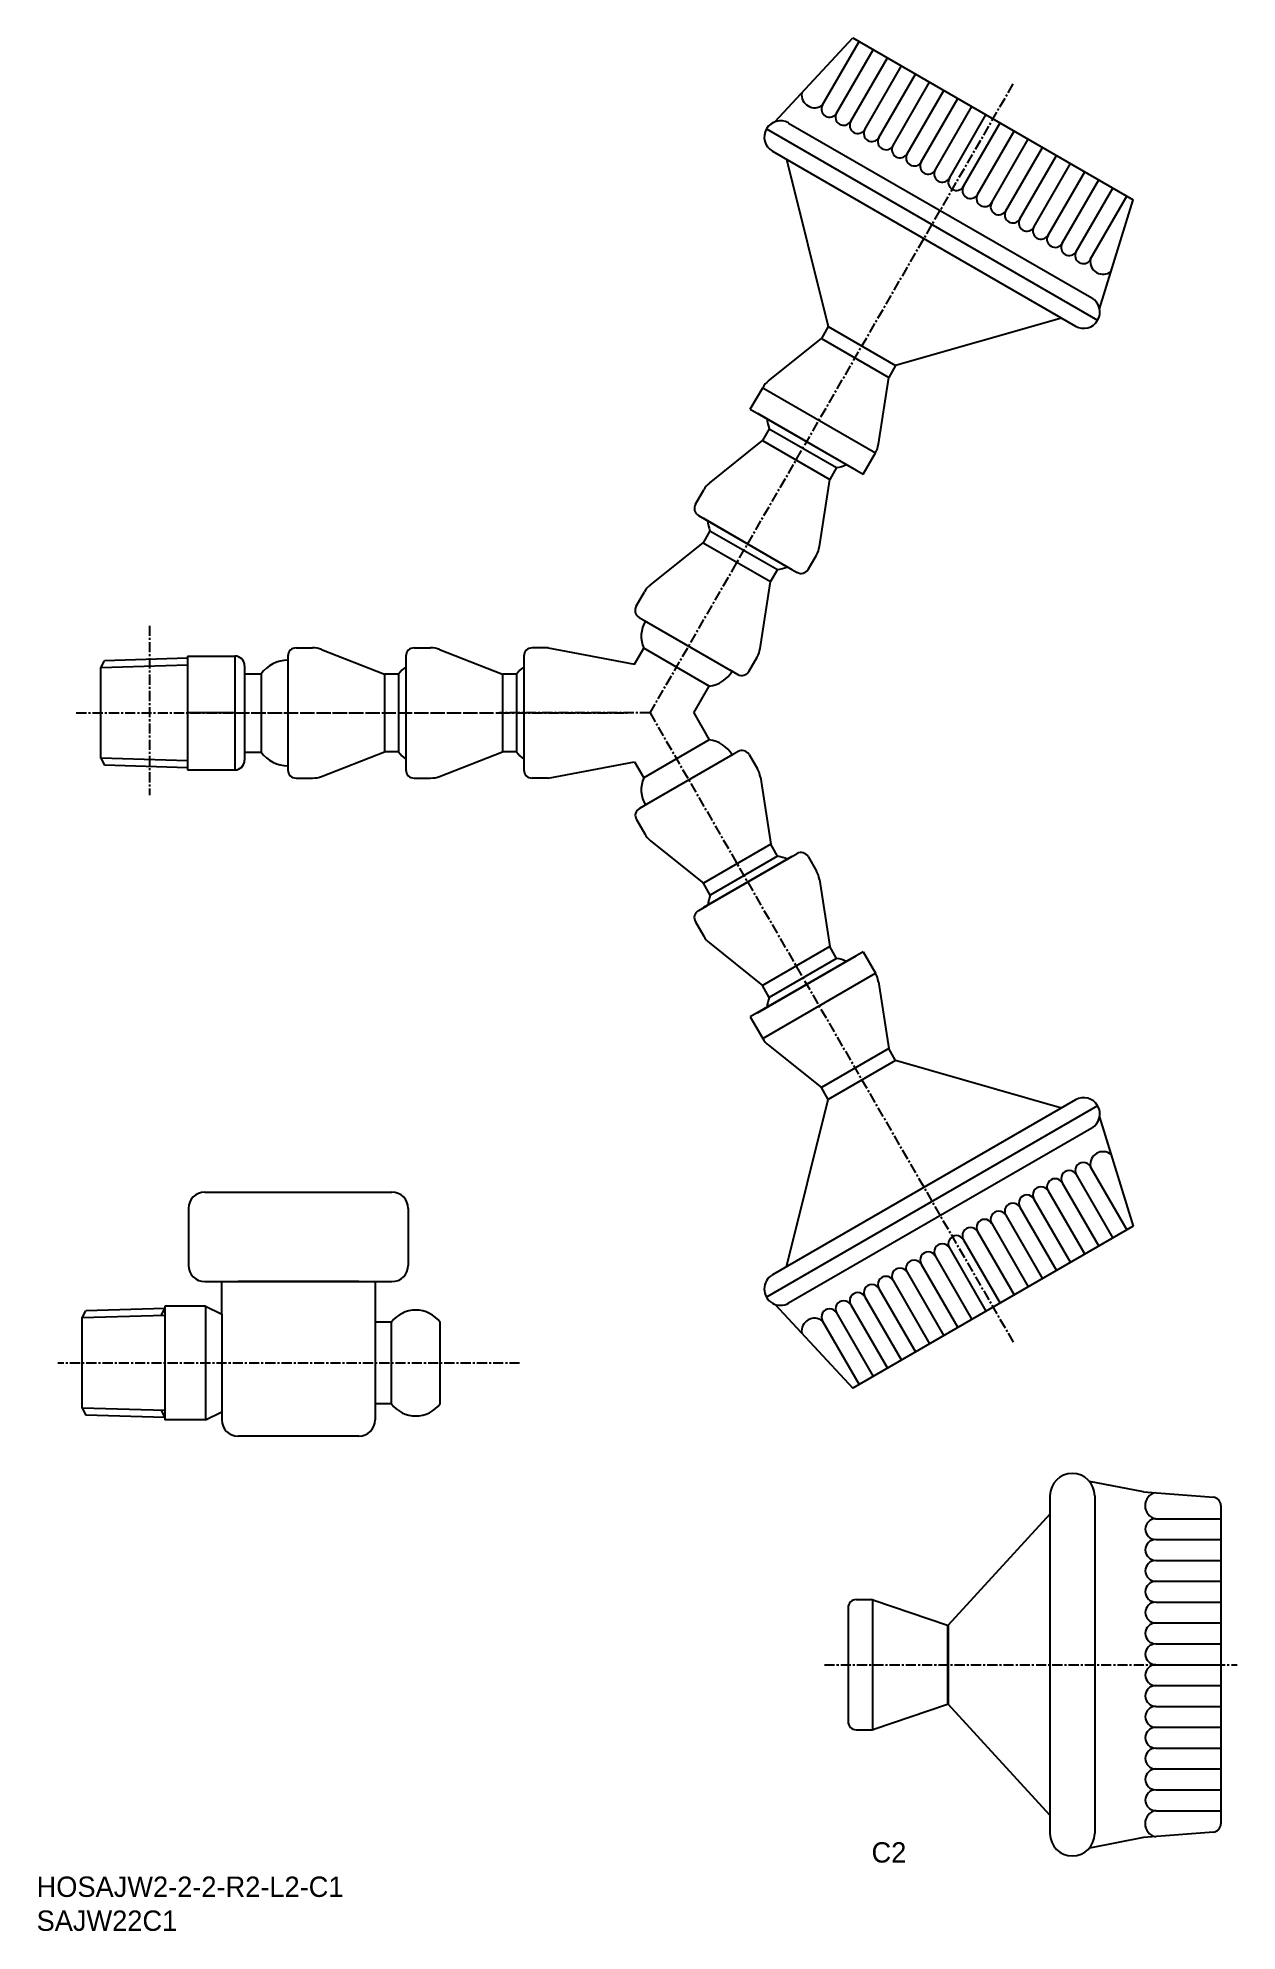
# Model space of a CAD drawing. Extents: x 338 to 486, y 315 to 547.
import ezdxf

# ---------------------------------------------------------------- set-up
doc = ezdxf.new("R2010")
doc.units = 0
doc.linetypes.add('CENTER', pattern=[2, 1.25, -0.25, 0.25, -0.25])
doc.layers.get('0').update_dxf_attribs({"linetype": 'CONTINUOUS'})
doc.layers.add('CENTER', color=1, linetype='CENTER')

msp = doc.modelspace()

# ---------------------------------------------------------------- linework, layer by layer
at = {"color": 7, "linetype": 'CONTINUOUS'}
for p, q in [((429.1, 537.17), (438.63, 547.46)), ((434.91, 539.22), (439.41, 547.01)), ((436.64, 538.22), (441.14, 546.01)), ((436.64, 538.22), (441.14, 546.01)), ((438.37, 537.22), (442.87, 545.01)), ((438.37, 537.22), (442.87, 545.01)), ((438.37, 537.22), (442.87, 545.01)), ((440.1, 536.22), (444.6, 544.01)), ((440.1, 536.22), (444.6, 544.01)), ((441.83, 535.22), (446.33, 543.01)), ((441.83, 535.22), (446.33, 543.01)), ((443.57, 534.22), (448.07, 542.01)), ((443.57, 534.22), (448.07, 542.01)), ((445.3, 533.22), (449.8, 541.01)), ((445.3, 533.22), (449.8, 541.01)), ((447.03, 532.22), (451.53, 540.01)), ((447.03, 532.22), (451.53, 540.01)), ((448.76, 531.22), (453.26, 539.01)), ((448.76, 531.22), (453.26, 539.01)), ((450.49, 530.22), (454.99, 538.01)), ((450.49, 530.22), (454.99, 538.01)), ((452.23, 529.22), (456.73, 537.01)), ((452.23, 529.22), (456.73, 537.01)), ((452.23, 529.22), (456.73, 537.01)), ((453.96, 528.22), (458.46, 536.01)), ((453.96, 528.22), (458.46, 536.01)), ((455.69, 527.22), (460.19, 535.01)), ((455.69, 527.22), (460.19, 535.01)), ((457.42, 526.22), (461.92, 534.01)), ((457.42, 526.22), (461.92, 534.01)), ((459.15, 525.22), (463.65, 533.01)), ((459.15, 525.22), (463.65, 533.01)), ((430.47, 532.54), (435.61, 512)), ((460.89, 524.22), (465.39, 532.01)), ((460.89, 524.22), (465.39, 532.01)), ((462.62, 523.22), (467.12, 531.01)), ((462.62, 523.22), (467.12, 531.01)), ((464.35, 522.22), (468.85, 530.01)), ((464.35, 522.22), (468.85, 530.01)), ((464.35, 522.22), (468.85, 530.01)), ((466.08, 521.22), (470.58, 529.01)), ((466.08, 521.22), (470.58, 529.01)), ((467.81, 520.22), (472.31, 528.01)), ((468.94, 514.17), (473.09, 527.56)), ((464.25, 513.04), (443.89, 507.22)), ((427.55, 504.48), (441.41, 496.48)), ((401.21, 472.51), (399.21, 472.51)), ((401.21, 472.51), (411.8, 470.51)), ((411.8, 470.51), (412.93, 472.46)), ((420.99, 467.81), (412.93, 472.46)), ((346.21, 470.04), (346.66, 470.91)), ((346.21, 458.97), (346.21, 470.04)), ((356.89, 471.23), (346.66, 470.91)), ((398.21, 471.51), (398.21, 457.51)), ((363.89, 469.31), (365.91, 469.31)), ((419.08, 464.51), (420.99, 467.81)), ((419.08, 464.51), (420.99, 461.2)), ((420.99, 461.2), (412.93, 456.55)), ((346.21, 458.97), (346.66, 458.1)), ((363.89, 459.71), (365.91, 459.71)), ((401.21, 456.51), (411.8, 458.51)), ((411.8, 458.51), (412.93, 456.55)), ((356.89, 457.78), (346.66, 458.1)), ((401.21, 456.51), (399.21, 456.51)), ((427.55, 424.53), (441.41, 432.53)), ((464.25, 415.97), (443.89, 421.8)), ((430.47, 396.47), (435.61, 417.01)), ((468.94, 414.85), (473.09, 401.45)), ((466.08, 407.79), (470.58, 400)), ((466.08, 407.79), (470.58, 400)), ((467.81, 408.79), (472.31, 401)), ((359, 405.64), (382, 405.64)), ((460.89, 404.79), (465.39, 397)), ((460.89, 404.79), (465.39, 397)), ((462.62, 405.79), (467.12, 398)), ((462.62, 405.79), (467.12, 398)), ((464.35, 406.79), (468.85, 399)), ((464.35, 406.79), (468.85, 399)), ((464.35, 406.79), (468.85, 399)), ((357, 403.64), (357, 396.64)), ((384, 403.64), (384, 396.64)), ((457.42, 402.79), (461.92, 395)), ((457.42, 402.79), (461.92, 395)), ((459.15, 403.79), (463.65, 396)), ((459.15, 403.79), (463.65, 396)), ((453.96, 400.79), (458.46, 393)), ((453.96, 400.79), (458.46, 393)), ((455.69, 401.79), (460.19, 394)), ((455.69, 401.79), (460.19, 394)), ((448.76, 397.79), (453.26, 390)), ((448.76, 397.79), (453.26, 390)), ((450.49, 398.79), (454.99, 391)), ((450.49, 398.79), (454.99, 391)), ((450.49, 398.79), (454.99, 391)), ((452.23, 399.79), (456.73, 392)), ((452.23, 399.79), (456.73, 392)), ((445.3, 395.79), (449.8, 388)), ((445.3, 395.79), (449.8, 388)), ((447.03, 396.79), (451.53, 389)), ((447.03, 396.79), (451.53, 389)), ((359, 394.64), (382, 394.64)), ((361.09, 390.64), (361.09, 394.64)), ((377.92, 394.64), (363.09, 394.64)), ((379.92, 394.64), (379.92, 377.64)), ((441.83, 393.79), (446.33, 386)), ((441.83, 393.79), (446.33, 386)), ((443.57, 394.79), (448.07, 387)), ((443.57, 394.79), (448.07, 387)), ((343.92, 390.18), (344.38, 391.05)), ((354.09, 391.35), (344.38, 391.05)), ((354.09, 391.64), (354.09, 377.64)), ((359.09, 391.64), (354.09, 391.64)), ((359.09, 391.64), (359.09, 377.64)), ((359.09, 391.64), (361.09, 390.64)), ((429.1, 391.85), (438.63, 381.55)), ((438.37, 391.79), (442.87, 384)), ((438.37, 391.79), (442.87, 384)), ((438.37, 391.79), (442.87, 384)), ((440.1, 392.79), (444.6, 385)), ((440.1, 392.79), (444.6, 385)), ((343.92, 379.11), (343.92, 390.18)), ((361.09, 390.64), (361.09, 378.64)), ((381.92, 389.64), (379.92, 389.64)), ((381.92, 379.64), (381.92, 389.64)), ((387.92, 379.64), (387.92, 389.64)), ((434.91, 389.79), (439.41, 382)), ((436.64, 390.79), (441.14, 383)), ((436.64, 390.79), (441.14, 383)), ((381.92, 379.64), (379.92, 379.64)), ((343.92, 379.11), (344.38, 378.24)), ((354.09, 377.93), (344.38, 378.24)), ((359.09, 377.64), (354.09, 377.64)), ((359.09, 377.64), (361.09, 378.64)), ((361.09, 378.64), (361.09, 377.64)), ((377.92, 375.64), (363.09, 375.64))]:
    msp.add_line(p, q, dxfattribs=at)
for p, q in [((438.63, 547.46), (473.09, 527.56)), ((428.01, 536.27), (468.71, 512.77)), ((430.74, 537), (467.98, 515.5)), ((428.74, 533.54), (465.98, 512.04)), ((435.61, 512), (434.76, 510.53)), ((435.61, 512), (443.89, 507.22)), ((435.61, 512), (443.89, 507.22)), ((428.27, 505.32), (434.76, 510.53)), ((434.76, 510.53), (443.04, 505.74)), ((443.89, 507.22), (443.04, 505.74)), ((441.77, 497.52), (443.04, 505.74)), ((426.03, 501.85), (427.55, 504.48)), ((426.03, 501.85), (439.89, 493.85)), ((426.9, 501.35), (439.02, 494.35)), ((426.9, 501.35), (439.02, 494.35)), ((421.02, 492.76), (427.51, 497.97)), ((428.36, 499.44), (427.51, 497.97)), ((427.51, 497.97), (435.79, 493.19)), ((428.36, 499.44), (436.64, 494.66)), ((428.36, 499.44), (436.64, 494.66)), ((439.89, 493.85), (441.41, 496.48)), ((434.52, 484.96), (435.79, 493.19)), ((436.64, 494.66), (435.79, 493.19)), ((419.28, 490.16), (420.3, 491.92)), ((419.65, 488.79), (430.78, 482.36)), ((421.07, 486.91), (420.22, 485.43)), ((420.28, 488.43), (431.14, 482.16)), ((421.07, 486.91), (429.36, 482.12)), ((421.07, 486.91), (429.36, 482.12)), ((413.73, 480.22), (420.22, 485.43)), ((420.22, 485.43), (428.51, 480.65)), ((433.14, 482.16), (434.16, 483.92)), ((429.36, 482.12), (428.51, 480.65)), ((430.78, 482.36), (431.77, 481.79)), ((412, 477.62), (413.02, 479.38)), ((427.24, 472.43), (428.51, 480.65)), ((412.36, 476.25), (423.5, 469.83)), ((412.99, 475.89), (423.86, 469.62)), ((370.21, 472.51), (372.25, 472.51)), ((373.33, 472.3), (381.09, 469.29)), ((384.71, 472.51), (386.75, 472.51)), ((387.83, 472.3), (395.59, 469.29)), ((356.89, 471.51), (356.89, 457.51)), ((356.89, 471.51), (356.89, 457.51)), ((356.89, 471.51), (362.69, 471.51)), ((362.69, 471.51), (362.69, 457.51)), ((363.89, 470.31), (363.89, 458.71)), ((369.21, 471.51), (369.21, 458.65)), ((369.21, 470.78), (369.21, 458.23)), ((383.71, 471.51), (383.71, 458.65)), ((383.71, 470.78), (383.71, 458.23)), ((425.85, 469.62), (426.87, 471.38)), ((365.91, 469.31), (365.91, 459.71)), ((381.09, 469.29), (381.09, 459.72)), ((382.79, 469.29), (381.09, 469.29)), ((382.79, 469.29), (382.79, 459.72)), ((382.79, 469.29), (382.79, 459.72)), ((395.59, 469.29), (395.59, 459.72)), ((397.29, 469.29), (395.59, 469.29)), ((397.29, 469.29), (397.29, 459.72)), ((397.29, 469.29), (397.29, 459.72)), ((423.5, 469.83), (424.49, 469.25)), ((362.69, 464.51), (356.89, 464.51)), ((369.21, 458.65), (369.21, 457.51)), ((373.33, 456.71), (381.09, 459.72)), ((382.79, 459.72), (381.09, 459.72)), ((383.71, 458.65), (383.71, 457.51)), ((387.83, 456.71), (395.59, 459.72)), ((397.29, 459.72), (395.59, 459.72)), ((423.89, 459.42), (413.03, 453.14)), ((424.52, 459.78), (413.39, 453.35)), ((425.89, 459.41), (426.91, 457.65)), ((356.89, 457.51), (362.69, 457.51)), ((370.21, 456.51), (372.25, 456.51)), ((384.71, 456.51), (386.75, 456.51)), ((427.27, 456.61), (428.54, 448.38)), ((412.03, 451.41), (413.05, 449.65)), ((413.39, 453.35), (412.4, 452.78)), ((413.77, 448.81), (420.26, 443.6)), ((428.54, 448.38), (420.26, 443.6)), ((431.14, 446.86), (420.28, 440.59)), ((431.77, 447.22), (420.64, 440.79)), ((429.39, 446.91), (421.11, 442.13)), ((429.39, 446.91), (421.11, 442.13)), ((429.39, 446.91), (428.54, 448.38)), ((433.14, 446.86), (434.16, 445.09)), ((421.11, 442.13), (420.26, 443.6)), ((434.52, 444.05), (435.79, 435.83)), ((420.64, 440.79), (419.65, 440.22)), ((419.28, 438.86), (420.3, 437.09)), ((421.02, 436.25), (427.51, 431.04)), ((439.89, 435.16), (426.03, 427.16)), ((435.79, 435.83), (427.51, 431.04)), ((436.64, 434.35), (435.79, 435.83)), ((439.89, 435.16), (441.41, 432.53)), ((426.9, 427.66), (439.02, 434.66)), ((426.9, 427.66), (439.02, 434.66)), ((426.9, 427.66), (439.02, 434.66)), ((426.9, 427.66), (439.02, 434.66)), ((438.39, 434.3), (427.53, 428.03)), ((436.64, 434.35), (428.36, 429.57)), ((436.64, 434.35), (428.36, 429.57)), ((428.36, 429.57), (427.51, 431.04)), ((441.77, 431.49), (443.04, 423.27)), ((426.03, 427.16), (427.55, 424.53)), ((428.27, 423.69), (434.76, 418.48)), ((443.04, 423.27), (434.76, 418.48)), ((443.89, 421.8), (435.61, 417.01)), ((443.89, 421.8), (435.61, 417.01)), ((443.89, 421.8), (443.04, 423.27)), ((465.98, 416.97), (428.74, 395.47)), ((435.61, 417.01), (434.76, 418.48)), ((468.71, 416.24), (428.01, 392.74)), ((467.98, 413.51), (430.74, 392.01)), ((473.09, 401.45), (438.63, 381.55)), ((474.35, 368.82), (467.7, 370.1)), ((462.85, 368.32), (462.85, 326.82)), ((468.35, 368.32), (468.35, 326.82)), ((474.35, 368.82), (482.93, 368.14)), ((462.85, 366.07), (450.35, 352.42)), ((475.85, 365.51), (483.85, 365.51)), ((483.85, 367.15), (483.85, 328)), ((475.85, 362.95), (483.85, 362.95)), ((475.85, 360.38), (483.85, 360.38)), ((475.85, 357.82), (483.85, 357.82)), ((438.05, 354.57), (438.05, 340.57)), ((438.05, 354.57), (438.05, 340.57)), ((438.05, 354.57), (438.05, 340.57)), ((438.05, 354.57), (438.05, 340.57)), ((438.05, 354.57), (438.05, 340.57)), ((438.05, 354.57), (438.05, 340.57)), ((438.05, 354.57), (438.05, 340.57)), ((438.05, 354.57), (438.05, 340.57)), ((439.05, 355.57), (440.89, 355.57)), ((441.05, 355.57), (441.05, 339.57)), ((441.21, 355.52), (450.25, 352.42)), ((475.85, 355.26), (483.85, 355.26)), ((450.25, 352.42), (450.25, 342.72)), ((450.25, 352.42), (450.35, 352.42)), ((450.35, 352.42), (450.35, 342.72)), ((475.85, 352.7), (483.85, 352.7)), ((475.85, 350.13), (483.85, 350.13)), ((475.85, 347.57), (483.85, 347.57)), ((475.85, 345.01), (483.85, 345.01)), ((441.21, 339.63), (450.25, 342.72)), ((450.25, 342.72), (450.35, 342.72)), ((462.85, 329.07), (450.35, 342.72)), ((475.85, 342.45), (483.85, 342.45)), ((475.85, 339.88), (483.85, 339.88)), ((439.05, 339.57), (440.89, 339.57)), ((475.85, 337.32), (483.85, 337.32)), ((475.85, 334.76), (483.85, 334.76)), ((475.85, 332.2), (483.85, 332.2)), ((475.85, 329.63), (483.85, 329.63)), ((474.35, 326.32), (467.7, 325.04)), ((482.93, 327), (474.35, 326.32))]:
    msp.add_line(p, q)
at = {"color": 3, "linetype": 'CONTINUOUS'}
for p, q in [((356.89, 470.37), (346.21, 470.04)), ((356.89, 458.64), (346.21, 458.97)), ((353.63, 390.48), (354.09, 391.35)), ((354.09, 390.49), (343.92, 390.18)), ((354.09, 378.79), (343.92, 379.11)), ((353.63, 378.8), (354.09, 377.93))]:
    msp.add_line(p, q, dxfattribs=at)
at = {"color": 7, "linetype": 'CONTINUOUS'}
for centre, radius, start, end in [((433.92, 540.46), 1.58, 171.5455, 308.4545), ((435.77, 538.72), 1, 150, 330), ((437.5, 537.72), 1, 150, 330), ((429.74, 535.27), 2, 60, 240), ((439.24, 536.72), 1, 150, 330), ((440.97, 535.72), 1, 150, 330), ((442.7, 534.72), 1, 150, 330), ((444.43, 533.72), 1, 150, 330), ((446.16, 532.72), 1, 150, 330), ((447.9, 531.72), 1, 150, 330), ((449.63, 530.72), 1, 150, 330), ((451.36, 529.72), 1, 150, 330), ((453.09, 528.72), 1, 150, 330), ((454.82, 527.72), 1, 150, 330), ((456.56, 526.72), 1, 150, 330), ((458.29, 525.72), 1, 150, 330), ((460.02, 524.72), 1, 150, 330), ((461.75, 523.72), 1, 150, 330), ((463.48, 522.72), 1, 150, 330), ((465.22, 521.72), 1, 150, 330), ((466.95, 520.72), 1, 150, 330), ((469.38, 519.99), 1.58, 171.5455, 308.4545), ((466.98, 513.77), 2, 240, 60), ((432.59, 501.11), 4.55, 185.4351, 201.4281), ((435.97, 499.16), 4.55, 278.5719, 294.5649), ((425.31, 488.57), 4.55, 185.4351, 201.4281), ((428.68, 486.62), 4.55, 278.5719, 294.5649), ((416.38, 473.93), 3.75, 150, 203.1301), ((399.21, 471.51), 1, 90, 180), ((369.21, 466.95), 4.05, 90, 144.5107), ((386.35, 466.45), 4.55, 125.4351, 141.4281), ((400.85, 466.45), 4.55, 125.4351, 141.4281), ((420.54, 471.53), 3.75, 276.8699, 330), ((420.54, 457.48), 3.75, 30, 83.1301), ((369.21, 462.06), 4.05, 215.4893, 270), ((386.35, 462.56), 4.55, 218.5719, 234.5649), ((400.85, 462.56), 4.55, 218.5719, 234.5649), ((399.21, 457.51), 1, 180, 270), ((416.38, 455.08), 3.75, 156.8699, 210), ((428.72, 442.41), 4.55, 65.4351, 81.4281), ((425.34, 440.46), 4.55, 158.5719, 174.5649), ((435.97, 429.85), 4.55, 65.4351, 81.4281), ((432.59, 427.9), 4.55, 158.5719, 174.5649), ((466.98, 415.24), 2, 300, 120), ((469.38, 409.03), 1.58, 51.5455, 188.4545), ((463.48, 406.29), 1, 30, 210), ((465.22, 407.29), 1, 30, 210), ((466.95, 408.29), 1, 30, 210), ((359, 403.64), 2, 90, 180), ((382, 403.64), 2, 0, 90), ((460.02, 404.29), 1, 30, 210), ((461.75, 405.29), 1, 30, 210), ((456.56, 402.29), 1, 30, 210), ((458.29, 403.29), 1, 30, 210), ((451.36, 399.29), 1, 30, 210), ((453.09, 400.29), 1, 30, 210), ((454.82, 401.29), 1, 30, 210), ((447.9, 397.29), 1, 30, 210), ((449.63, 398.29), 1, 30, 210), ((359, 396.64), 2, 180, 270), ((382, 396.64), 2, 270, 0), ((429.74, 393.74), 2, 120, 300), ((444.43, 395.29), 1, 30, 210), ((446.16, 396.29), 1, 30, 210), ((439.24, 392.29), 1, 30, 210), ((440.97, 393.29), 1, 30, 210), ((442.7, 394.29), 1, 30, 210), ((384.92, 387.39), 3.75, 36.8699, 143.1301), ((435.77, 390.29), 1, 30, 210), ((437.5, 391.29), 1, 30, 210), ((433.92, 388.56), 1.58, 51.5455, 188.4545), ((384.92, 381.89), 3.75, 216.8699, 323.1301), ((363.09, 377.64), 2, 180, 270), ((377.92, 377.64), 2, 270, 0)]:
    msp.add_arc(centre, radius, start, end, dxfattribs=at)
for centre, radius, start, end in [((430.15, 502.98), 3, 128.7832, 150), ((438.81, 497.98), 3, 330, 351.2168), ((422.9, 490.42), 3, 128.7832, 150), ((420.15, 489.66), 1, 150, 240), ((431.56, 485.42), 3, 330, 351.2168), ((432.27, 482.66), 1, 240, 330), ((415.61, 477.88), 3, 128.7832, 150), ((412.86, 477.12), 1, 150, 240), ((370.21, 471.51), 1, 90, 180), ((372.25, 469.51), 3, 68.7832, 90), ((384.71, 471.51), 1, 90, 180), ((386.75, 469.51), 3, 68.7832, 90), ((424.27, 472.88), 3, 330, 351.2168), ((362.69, 470.31), 1.2, 0, 90), ((424.99, 470.12), 1, 240, 330), ((362.69, 458.71), 1.2, 270, 0), ((425.02, 458.91), 1, 30, 120), ((370.21, 457.51), 1, 180, 270), ((372.25, 459.51), 3, 270, 291.2168), ((384.71, 457.51), 1, 180, 270), ((386.75, 459.51), 3, 270, 291.2168), ((424.31, 456.15), 3, 8.7832, 30), ((412.9, 451.91), 1, 120, 210), ((415.65, 451.15), 3, 210, 231.2168), ((432.27, 446.36), 1, 30, 120), ((431.56, 443.59), 3, 8.7832, 30), ((420.15, 439.36), 1, 120, 210), ((422.9, 438.59), 3, 210, 231.2168), ((438.81, 431.03), 3, 8.7832, 30), ((430.15, 426.03), 3, 210, 231.2168), ((465.6, 368.32), 2.75, 0, 180), ((476.17, 367.11), 1.63, 101.1851, 258.8149), ((482.85, 367.15), 1, 0, 85.486), ((475.85, 364.23), 1.28, 90, 270), ((475.85, 361.67), 1.28, 90, 270), ((475.85, 359.1), 1.28, 90, 270), ((475.85, 356.54), 1.28, 90, 270), ((439.05, 354.57), 1, 90, 180), ((440.89, 354.57), 1, 71.0992, 90), ((475.85, 353.98), 1.28, 90, 270), ((475.85, 351.42), 1.28, 90, 270), ((475.85, 348.85), 1.28, 90, 270), ((475.85, 346.29), 1.28, 90, 270), ((475.85, 343.73), 1.28, 90, 270), ((475.85, 341.17), 1.28, 90, 270), ((439.05, 340.57), 1, 180, 270), ((475.85, 338.6), 1.28, 90, 270), ((440.89, 340.57), 1, 270, 288.9008), ((475.85, 336.04), 1.28, 90, 270), ((475.85, 333.48), 1.28, 90, 270), ((475.85, 330.92), 1.28, 90, 270), ((476.17, 328.04), 1.63, 101.1851, 258.8149), ((465.6, 326.82), 2.75, 180, 0), ((482.85, 328), 1, 274.514, 0)]:
    msp.add_arc(centre, radius, start, end)
at = {"layer": 'CENTER', "color": 1, "linetype": 'CENTER'}
for p, q in [((413.71, 464.51), (458.36, 541.84)), ((352.22, 475.23), (352.22, 454.42)), ((343.21, 464.51), (378.34, 464.51)), ((362.74, 464.51), (396.41, 464.51)), ((377.24, 464.51), (410.91, 464.51)), ((413.71, 464.51), (395.21, 464.51)), ((413.71, 464.51), (458.36, 387.17)), ((397.68, 384.64), (340.92, 384.64))]:
    msp.add_line(p, q, dxfattribs=at)
at = {"layer": 'CENTER', "linetype": 'CENTER'}
msp.add_line((435.14, 347.57), (485.85, 347.57), dxfattribs=at)

# ---------------------------------------------------------------- texts
at = {"color": 7, "linetype": 'CONTINUOUS'}
for s, p in [('C2', (440.93, 323.26)), ('HOSAJW2-2-2-R2-L2-C1', (338.33, 319.04)), ('SAJW22C1', (338.33, 314.87))]:
    msp.add_text(s, height=2.5, dxfattribs=at).set_placement(p)

doc.saveas('drawing.dxf')
